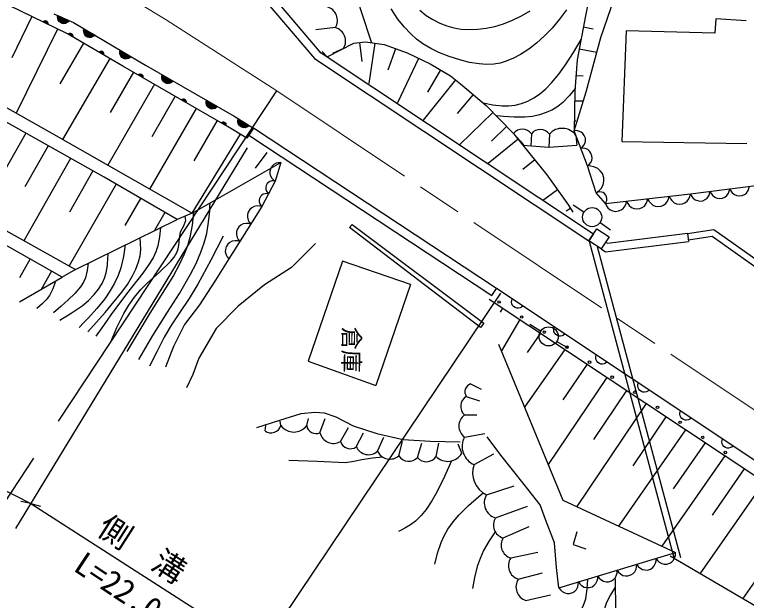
# Model space of a CAD drawing. Units: millimetres, scale not verified. Extents: x 40000 to 680000, y 20000 to 380000.
# Drawn here: x 471423 to 528550, y 245506 to 291242 of the extents above; entities that cross this region are included whole.
import ezdxf
from ezdxf.enums import TextEntityAlignment as Align

# ---------------------------------------------------------------- set-up
doc = ezdxf.new("R2010")
doc.units = ezdxf.units.MM
doc.header["$LTSCALE"] = 1000
doc.linetypes.add('CHAIN', pattern=[18.5, 12, -1.5, 3.5, -1.5])
doc.layers.add('M-BGD', color=7, linetype='Continuous', lineweight=25)
doc.layers.add('M-BMK', color=2, linetype='CHAIN', lineweight=13)
doc.styles.add('ＭＳ ゴシック', font='')
doc.styles.get('ＭＳ ゴシック').set_extended_font_data('MS Gothic')

# ---------------------------------------------------------------- blocks, each defined once
blk = doc.blocks.new('BUHIN5')
at = {"color": 7, "linetype": 'Continuous', "lineweight": 25}
blk.add_lwpolyline([(418, 606), (247, 656), (79, 665), (-136, 639), (-300, 556), (-444, 445), (-573, 257), (-626, 83), (-645, -100), (-594, -310), (-524, -461), (-418, -606)], dxfattribs=at)
blk = doc.blocks.new('BUHIN17')
at = {"color": 7, "linetype": 'Continuous', "lineweight": 25}
blk.add_lwpolyline([(551, -628), (654, -454), (711, -271), (741, -27), (695, 177), (613, 366), (442, 560), (265, 667), (69, 739), (-177, 740), (-363, 704), (-551, 628)], dxfattribs=at)
blk = doc.blocks.new('BUHIN18')
at = {"color": 7, "linetype": 'Continuous', "lineweight": 25}
blk.add_lwpolyline([(521, -572), (614, -410), (663, -239), (687, -13), (641, 175), (561, 349), (400, 526), (235, 622), (51, 685), (-176, 682), (-348, 646), (-521, 572)], dxfattribs=at)
blk = doc.blocks.new('BUHIN66')
at = {"color": 7, "linetype": 'Continuous', "lineweight": 25}
blk.add_lwpolyline([(-559, -70), (-501, -194), (-420, -294), (-296, -404), (-164, -455), (-28, -481), (146, -459), (272, -400), (387, -318), (480, -181), (531, -64), (559, 70)], dxfattribs=at)
blk = doc.blocks.new('BUHIN67')
at = {"color": 7, "linetype": 'Continuous', "lineweight": 25}
blk.add_lwpolyline([(-805, -35), (-736, -218), (-633, -370), (-468, -541), (-287, -629), (-95, -681), (154, -670), (341, -602), (514, -497), (663, -313), (748, -152), (805, 35)], dxfattribs=at)
blk = doc.blocks.new('BUHIN70')
at = {"color": 7, "linetype": 'Continuous', "lineweight": 25}
blk.add_lwpolyline([(622, -491), (688, -311), (709, -131), (696, 102), (618, 285), (509, 446), (316, 599), (133, 667), (-63, 701), (-292, 659), (-459, 594), (-622, 491)], dxfattribs=at)
blk = doc.blocks.new('BUHIN71')
at = {"color": 7, "linetype": 'Continuous', "lineweight": 25}
blk.add_circle((0, 0), 746, dxfattribs=at)
blk = doc.blocks.new('BUHIN103')
at = {"color": 7, "linetype": 'Continuous', "lineweight": 25}
for p, q in [((21, 479), (104, -468)), ((164, -437), (85, 459)), ((151, 427), (223, -392)), ((281, -342), (217, 383)), ((285, 329), (338, -274)), ((390, -152), (357, 220))]:
    blk.add_line(p, q, dxfattribs=at)
blk.add_lwpolyline([(-44, 498), (74, 468), (176, 420), (295, 332), (364, 228), (412, 114), (425, -40), (398, -161), (348, -276), (247, -382), (155, -451), (44, -498)], close=True, dxfattribs=at)
blk = doc.blocks.new('BUHIN107')
at = {"color": 7, "linetype": 'Continuous', "lineweight": 25}
for p, q in [((-160, 50), (-137, -97)), ((-105, -139), (-142, 100)), ((-121, 129), (-76, -159)), ((-49, -175), (-99, 150)), ((-77, 170), (-22, -186)), ((5, -192), (-54, 184))]:
    blk.add_line(p, q, dxfattribs=at)
blk.add_lwpolyline([(31, -198), (-17, -189), (-59, -172), (-109, -141), (-139, -101), (-161, -57), (-171, 5), (-163, 53), (-146, 101), (-109, 146), (-74, 176), (-31, 198)], close=True, dxfattribs=at)
blk = doc.blocks.new('BUHIN108')
at = {"color": 7, "linetype": 'Continuous', "lineweight": 25}
for p, q in [((-155, 62), (-143, -87)), ((-115, -131), (-134, 111)), ((-111, 137), (-88, -153)), ((-61, -171), (-88, 157)), ((-64, 175), (-35, -183)), ((-10, -191), (-40, 187))]:
    blk.add_line(p, q, dxfattribs=at)
blk.add_lwpolyline([(16, -199), (-31, -187), (-72, -167), (-119, -132), (-146, -90), (-165, -44), (-170, 17), (-159, 65), (-138, 111), (-98, 154), (-61, 181), (-16, 199)], close=True, dxfattribs=at)
blk = doc.blocks.new('BUHIN109')
at = {"color": 7, "linetype": 'Continuous', "lineweight": 25}
for p, q in [((-156, 61), (-143, -88)), ((-114, -131), (-135, 110)), ((-112, 137), (-87, -153)), ((-61, -171), (-89, 157)), ((-65, 175), (-34, -184)), ((-9, -191), (-41, 187))]:
    blk.add_line(p, q, dxfattribs=at)
blk.add_lwpolyline([(17, -199), (-30, -187), (-71, -168), (-118, -133), (-146, -91), (-165, -45), (-170, 17), (-159, 65), (-139, 111), (-98, 153), (-62, 180), (-17, 199)], close=True, dxfattribs=at)
blk = doc.blocks.new('BUHIN112')
at = {"color": 7, "linetype": 'Continuous', "lineweight": 25}
blk.add_lwpolyline([(-663, -500), (313, -163), (31, 830)], dxfattribs=at)
blk = doc.blocks.new('BUHIN140')
at = {"color": 7, "linetype": 'Continuous', "lineweight": 25}
blk.add_lwpolyline([(-11, 500), (105, 462), (204, 405), (316, 312), (378, 203), (416, 87), (419, -68), (387, -187), (329, -298), (221, -398), (125, -460), (11, -500)], dxfattribs=at)

msp = doc.modelspace()

# ---------------------------------------------------------------- linework, layer by layer
at = {"layer": 'M-BGD'}
for p, q in [((516688, 294604), (515979, 291140)), ((517179, 289460), (518734, 294031)), ((475541, 289751), (469775, 292562)), ((491407, 292862), (495341, 288240)), ((490912, 292441), (494846, 287819)), ((472776, 291087), (471192, 287863)), ((474475, 291310), (476007, 290634)), ((474778, 291039), (475602, 290676)), ((475650, 290723), (474781, 291107)), ((475542, 290634), (474790, 290966)), ((474806, 290891), (475471, 290597)), ((475391, 290564), (474838, 290808)), ((515979, 291140), (515351, 287703)), ((526154, 290906), (526099, 289788)), ((528527, 290770), (526154, 290906)), ((474920, 290704), (475261, 290553)), ((476007, 290634), (478528, 289146)), ((496461, 290226), (494940, 290046)), ((515822, 290280), (516592, 290140)), ((474777, 290105), (471554, 283545)), ((479881, 287219), (475541, 289751)), ((476816, 290011), (477591, 289554)), ((477527, 289519), (476819, 289937)), ((477645, 289595), (476826, 290078)), ((476826, 289860), (477452, 289491)), ((477369, 289467), (476848, 289775)), ((476917, 289661), (477238, 289472)), ((519170, 289979), (518816, 281331)), ((526099, 289788), (519170, 289979)), ((478528, 289146), (481638, 287286)), ((497894, 289018), (498826, 289119)), ((498360, 289069), (498522, 287584)), ((498826, 289119), (500265, 288899)), ((516033, 285205), (517179, 289460)), ((476803, 289015), (474953, 285844)), ((495835, 287940), (497894, 289018)), ((497102, 288603), (496237, 288218)), ((499546, 289009), (499063, 285854)), ((500265, 288899), (502060, 288256)), ((501163, 288578), (500567, 286915)), ((515508, 288562), (516870, 288313)), ((479633, 288340), (480405, 287878)), ((480341, 287843), (479635, 288266)), ((479642, 288189), (480266, 287815)), ((480459, 287919), (479643, 288406)), ((480182, 287793), (479663, 288103)), ((479732, 287989), (480052, 287798)), ((495206, 288360), (516622, 274116)), ((495427, 288374), (495835, 287940)), ((502060, 288256), (503872, 287392)), ((478855, 287818), (475171, 281503)), ((494846, 287819), (516262, 273575)), ((502966, 287824), (501312, 284354)), ((503872, 287392), (505464, 286461)), ((515351, 287703), (515160, 285302)), ((488045, 282507), (479881, 287219)), ((481638, 287286), (488554, 283313)), ((504668, 286926), (503655, 285195)), ((480697, 286748), (478874, 283589)), ((505464, 286461), (506226, 285851)), ((515256, 286502), (515807, 286458)), ((467171, 286010), (474273, 282016)), ((482330, 285806), (478688, 279495)), ((505845, 286156), (503325, 283006)), ((506226, 285851), (508231, 284159)), ((478403, 278539), (466169, 285452)), ((474838, 259494), (491897, 285299)), ((515160, 285302), (515104, 282179)), ((515104, 282179), (516033, 285205)), ((483963, 284863), (482144, 281712)), ((507229, 285005), (505985, 283531)), ((515146, 284521), (515820, 284509)), ((508231, 284159), (510368, 281957)), ((485596, 283921), (481962, 277626)), ((508765, 283609), (506176, 281096)), ((487228, 282978), (485414, 279835)), ((488554, 283313), (490077, 282385)), ((488866, 282976), (489635, 282508)), ((489570, 282474), (488868, 282902)), ((488874, 282825), (489495, 282447)), ((489689, 282549), (488877, 283043)), ((515118, 282960), (515230, 282958)), ((489547, 281584), (488045, 282507)), ((489411, 282425), (488895, 282739)), ((488963, 282625), (489281, 282431)), ((490077, 282385), (489547, 281584)), ((509035, 269845), (490077, 282385)), ((509833, 282508), (508656, 281365)), ((472286, 281996), (468637, 275537)), ((474273, 282016), (485286, 275728)), ((489037, 281897), (485256, 275745)), ((489719, 281843), (508677, 269303)), ((510368, 281957), (511096, 281060)), ((510368, 281957), (511186, 281088)), ((511769, 281936), (511716, 280988)), ((513171, 281915), (513138, 280889)), ((516135, 279423), (515104, 282179)), ((515241, 281810), (515321, 281055)), ((510732, 281509), (508387, 279606)), ((518816, 281331), (528581, 281168)), ((489565, 280836), (471496, 251123)), ((474034, 281008), (472212, 277785)), ((511096, 281060), (512978, 278737)), ((511096, 281060), (513138, 280889)), ((513138, 280889), (515321, 281055)), ((475782, 280021), (472145, 273584)), ((491114, 280486), (490204, 279254)), ((485286, 275728), (492199, 279685)), ((492199, 279685), (491776, 278247)), ((512037, 279899), (511105, 279143)), ((516828, 277324), (516135, 279423)), ((477530, 279033), (475714, 275820)), ((484108, 275253), (478403, 278539)), ((491776, 278247), (490727, 276250)), ((512978, 278737), (514654, 276367)), ((524183, 277243), (531858, 278243)), ((479354, 277992), (475681, 271615)), ((475144, 270740), (463404, 277374)), ((513816, 277552), (512630, 276713)), ((517541, 276499), (516828, 277324)), ((517541, 276499), (524183, 277243)), ((481256, 276896), (480028, 274765)), ((490727, 276250), (488139, 272169)), ((514822, 276098), (514486, 275887)), ((514654, 276367), (514990, 275829)), ((515873, 275828), (515026, 276358)), ((468262, 275746), (476177, 271339)), ((483157, 275801), (482339, 274380)), ((485286, 275728), (484108, 275253)), ((476177, 271339), (484108, 275253)), ((497767, 274848), (497569, 274609)), ((497767, 274848), (508063, 267148)), ((517125, 275002), (517945, 274431)), ((502980, 270472), (497569, 274609)), ((516262, 273575), (516885, 274520)), ((516885, 274520), (517827, 273898)), ((523966, 274148), (526018, 274462)), ((526018, 274462), (532597, 269777)), ((516622, 274116), (516262, 273575)), ((517827, 273898), (517204, 272954)), ((517699, 273403), (523965, 274170)), ((523965, 274170), (524044, 273525)), ((524042, 273653), (525893, 273937)), ((525893, 273937), (532307, 269370)), ((494921, 273374), (493035, 271487)), ((517204, 272954), (516262, 273575)), ((516287, 273559), (522913, 248740)), ((516914, 273145), (523402, 248846)), ((517539, 273500), (517699, 273403)), ((517554, 272731), (524044, 273525)), ((517202, 272944), (517554, 272731)), ((472628, 272161), (471801, 270698)), ((488139, 272169), (487108, 270515)), ((497021, 271989), (494335, 264193)), ((502325, 270162), (497021, 271989)), ((493035, 271487), (490932, 270140)), ((474305, 271214), (473498, 269786)), ((476177, 271339), (475144, 270740)), ((471810, 268806), (475144, 270740)), ((487108, 270515), (485866, 268585)), ((507794, 266807), (502980, 270472)), ((490932, 270140), (488884, 268469)), ((502325, 270162), (499611, 262284)), ((508677, 269303), (509035, 269845)), ((541875, 247998), (509035, 269845)), ((509344, 269492), (490075, 240800)), ((485866, 268585), (484676, 267052)), ((541320, 247167), (508483, 269011)), ((488884, 268469), (487159, 266744)), ((509521, 268321), (509342, 268018)), ((510866, 267426), (509424, 264996)), ((484676, 267052), (483830, 265334)), ((508063, 267148), (507794, 266807)), ((512479, 266517), (511633, 267049)), ((487159, 266744), (485811, 264426)), ((512472, 266358), (511425, 264866)), ((513757, 265732), (514614, 265218)), ((483830, 265334), (483196, 263721)), ((509211, 265515), (514223, 253329)), ((514381, 265088), (511233, 260598)), ((450714, 264105), (472685, 253079)), ((485811, 264426), (485326, 263132)), ((494335, 264193), (499611, 262284)), ((516109, 263938), (514232, 261152)), ((485326, 263132), (484841, 262108)), ((517648, 262914), (513074, 256124)), ((507024, 262403), (507854, 261988)), ((519188, 261890), (516610, 258064)), ((506678, 261435), (507716, 261089)), ((520727, 260866), (515309, 252824)), ((492120, 259588), (493793, 260086)), ((493793, 260086), (494867, 260210)), ((494867, 260210), (495580, 260153)), ((495580, 260153), (496495, 259837)), ((506539, 259982), (507508, 259982)), ((490334, 259000), (492120, 259588)), ((492217, 259152), (492148, 259498)), ((494224, 259152), (494362, 259705)), ((495262, 258598), (495677, 259705)), ((496495, 259837), (497852, 259133)), ((522267, 259842), (519688, 256014)), ((490972, 258736), (491041, 259152)), ((496853, 257906), (497476, 259013)), ((497852, 259133), (499707, 258537)), ((523799, 258823), (518570, 251307)), ((498098, 257491), (498652, 258598)), ((499707, 258537), (501769, 258074)), ((499759, 257145), (500243, 258252)), ((506539, 258252), (508131, 258529)), ((509387, 256849), (508303, 258288)), ((501419, 256799), (501696, 257906)), ((501769, 258074), (503867, 257941)), ((502872, 256661), (503218, 257768)), ((503867, 257941), (506207, 257897)), ((504325, 256730), (504533, 257768)), ((506332, 257007), (506055, 257699)), ((525329, 257805), (522829, 254212)), ((467531, 248441), (472934, 256614)), ((507300, 256107), (508823, 256938)), ((511202, 254565), (509387, 256849)), ((526859, 256787), (521952, 249734)), ((528389, 255769), (525872, 252152)), ((508269, 253755), (510414, 254447)), ((512463, 252969), (511202, 254565)), ((529919, 254751), (524928, 247578)), ((472685, 253079), (471918, 253223)), ((472685, 253079), (473433, 252855)), ((472685, 253079), (490593, 241571)), ((514223, 253329), (523021, 249237)), ((508961, 251956), (511452, 252855)), ((512877, 251823), (512463, 252969)), ((533125, 252619), (528275, 245648)), ((513567, 249990), (512877, 251823)), ((509559, 250386), (511590, 251264)), ((513725, 248078), (513567, 249990)), ((510158, 248816), (512282, 249258)), ((513922, 246482), (523021, 249237)), ((522596, 248989), (529396, 245002)), ((513922, 246482), (513725, 248078)), ((510747, 247161), (512628, 247666)), ((518297, 247184), (518342, 244667)), ((511337, 245506), (513251, 245936))]:
    msp.add_line(p, q, dxfattribs=at)
for points in [[(493130, 312122), (493803, 308659), (494535, 305209), (495110, 302820), (495744, 300444), (496699, 297160), (497712, 293894), (498486, 291476), (499272, 289051)], [(514502, 291616), (513965, 290883), (513380, 290185), (512803, 289585), (512174, 289020), (511565, 288548), (510917, 288123), (510372, 287831), (509807, 287597), (509320, 287455), (508823, 287373), (508261, 287351), (507694, 287390), (506935, 287517), (506179, 287705), (505349, 287967), (504540, 288285), (503904, 288597), (503302, 288958), (502809, 289323), (502342, 289744), (501823, 290299), (501348, 290896), (500807, 291688)], [(503060, 291581), (503562, 291184), (504075, 290853), (504626, 290570), (505154, 290363), (505705, 290211), (506297, 290115), (506898, 290079), (507564, 290102), (508240, 290186), (508918, 290328), (509591, 290531), (510296, 290806), (510983, 291140), (511668, 291541)], [(508010, 284346), (508748, 284199), (509491, 284112), (509991, 284117), (510501, 284183), (511001, 284308), (511491, 284494), (511961, 284740), (512399, 285037), (512882, 285446), (513334, 285909), (513902, 286597), (514423, 287323), (515047, 288297), (515642, 289296)], [(515174, 285473), (514712, 284902), (514210, 284376), (513829, 284071), (513411, 283814), (512927, 283590), (512410, 283418), (511843, 283298), (511261, 283236), (510433, 283227), (509590, 283280), (509318, 283304), (509036, 283330)], [(492199, 279685), (492017, 279679), (491852, 279634), (491652, 279541), (491519, 279408), (491416, 279255), (491350, 279032), (491355, 278847), (491394, 278663), (491511, 278477), (491627, 278353), (491776, 278247)], [(516828, 277324), (517044, 277482), (517207, 277676), (517370, 277957), (517420, 278229), (517417, 278502), (517310, 278827), (517149, 279048), (516947, 279237), (516648, 279366), (516404, 279419), (516135, 279423)], [(517541, 276499), (517609, 276612), (517647, 276730), (517668, 276889), (517639, 277023), (517586, 277146), (517476, 277274), (517361, 277344), (517233, 277392), (517073, 277395), (516952, 277372), (516828, 277324)], [(481113, 264322), (482212, 266188), (483361, 268021), (484287, 269477), (485161, 270966), (485592, 271813), (485969, 272686), (486222, 273413), (486416, 274155), (486563, 275039), (486651, 275935), (486673, 276235), (486694, 276535)], [(478925, 265690), (479411, 266811), (479950, 267903), (480342, 268564), (480786, 269193), (481266, 269769), (481790, 270304), (482713, 271112), (483603, 271973), (483874, 272305), (484096, 272673), (484202, 272949), (484252, 273250), (484282, 273764), (484372, 274272), (484605, 274709), (484777, 275162), (484772, 275329), (484747, 275511)], [(485384, 275784), (485271, 274799), (485099, 273830), (484916, 273178), (484671, 272533), (484274, 271699), (483820, 270884), (481980, 267925), (480187, 264944)], [(482806, 274611), (482736, 273886), (482606, 273181), (482452, 272714), (482238, 272259), (481860, 271645), (481421, 271048), (480157, 269444), (478943, 267806), (478356, 266973), (477767, 266128)], [(477149, 266462), (478493, 267994), (479790, 269563), (480233, 270177), (480633, 270835), (480894, 271372), (481098, 271931), (481213, 272409), (481266, 272893), (481258, 273359), (481215, 273826)], [(487703, 273949), (486746, 272061), (485735, 270200), (485045, 269064), (484300, 267954), (483678, 267015), (483108, 266045), (482521, 264922), (481963, 263782)], [(480060, 273255), (479912, 272357), (479705, 271466), (479495, 270864), (479229, 270282), (478866, 269646), (478453, 269044), (477844, 268290), (477190, 267575), (476827, 267201), (476454, 266823)], [(474961, 267389), (475839, 267925), (476692, 268516), (477183, 268926), (477640, 269386), (477972, 269797), (478258, 270247), (478447, 270652), (478579, 271076), (478674, 271664), (478710, 272278), (478714, 272430), (478718, 272593)], [(477169, 271829), (477089, 271258), (476949, 270701), (476788, 270343), (476568, 270000), (476112, 269469), (475607, 268973), (475035, 268459), (474447, 267955)], [(474598, 270362), (474396, 269824), (474142, 269320), (473884, 268976), (473569, 268659), (473365, 268479), (473157, 268303)], [(500177, 256684), (499353, 256617), (498538, 256489), (497901, 256338), (497245, 256245), (495039, 256349), (492840, 256417)], [(505528, 256398), (504991, 255172), (504396, 253962), (503995, 253269), (503543, 252608), (503156, 252136), (502719, 251699), (502325, 251397), (501896, 251144), (501646, 251016), (501394, 250893)], [(504232, 248340), (504445, 249188), (504717, 250023), (504953, 250549), (505249, 251057), (505665, 251633), (506127, 252173), (506868, 252912), (507658, 253615), (507824, 253758), (507999, 253908)], [(508945, 250862), (508463, 250147), (508029, 249396), (507760, 248785), (507543, 248142), (507334, 247290), (507176, 246430)], [(515062, 241141), (514952, 241801), (514904, 242453), (514937, 242883), (515032, 243305), (515251, 243909), (515534, 244508), (515809, 245062), (516022, 245628), (516122, 246394), (516177, 247165)], [(518309, 246524), (517943, 245948), (517634, 245346), (517498, 244949), (517421, 244535), (517392, 243928), (517424, 243297), (517509, 242233), (517532, 241188), (517469, 240418), (517345, 239650), (517331, 239571), (517317, 239493)]]:
    msp.add_lwpolyline(points, dxfattribs=at)
for points in [[(475698, 290770), (475615, 290681), (475523, 290615), (475389, 290554), (475265, 290543), (475142, 290556), (475000, 290619), (474908, 290701), (474831, 290800), (474787, 290940), (474771, 291054), (474783, 291174)], [(477698, 289636), (477605, 289557), (477506, 289503), (477366, 289457), (477241, 289462), (477121, 289489), (476987, 289568), (476905, 289660), (476841, 289767), (476813, 289912), (476811, 290026), (476837, 290144)], [(480512, 287959), (480419, 287881), (480319, 287827), (480179, 287783), (480054, 287788), (479934, 287816), (479801, 287895), (479719, 287988), (479656, 288096), (479629, 288240), (479627, 288355), (479654, 288473)], [(489743, 282589), (489649, 282512), (489549, 282458), (489408, 282415), (489283, 282421), (489163, 282450), (489031, 282531), (488950, 282624), (488887, 282732), (488861, 282877), (488861, 282991), (488889, 283109)]]:
    msp.add_lwpolyline(points, close=True, dxfattribs=at)
for centre in [(509244, 268805), (511010, 267630), (512777, 266455), (514543, 265280), (516309, 264105), (518075, 262931), (519841, 261756), (521608, 260581), (523374, 259406), (525140, 258231), (526906, 257056)]:
    msp.add_circle(centre, 99.5, dxfattribs=at)
for centre, radius, start, end in [((495532, 290797), 1091, 328.4221, 74.6824), ((496173, 289174), 1091, 328.4221, 74.6824), ((511061, 281421), 876, 35.9945, 142.2546), ((512462, 281400), 876, 35.9945, 142.2546), ((514165, 281039), 1325, 35.6278, 138.6092), ((507214, 261789), 643, 107.2161, 213.4763), ((507154, 260656), 912, 121.4296, 227.6898), ((507188, 259117), 1081, 126.8699, 233.1301), ((491439, 259411), 820, 235.3048, 341.5651), ((493220, 259908), 1257, 217.03, 322.97), ((494950, 259264), 735, 188.7974, 295.0576), ((496316, 258849), 1084, 193.3713, 299.6315), ((507905, 257529), 1545, 152.1073, 246.9659), ((497631, 258166), 820, 198.4349, 304.6951), ((499058, 257941), 1060, 205.1016, 311.3618), ((500719, 257595), 1060, 205.1016, 311.3618), ((502198, 257275), 912, 211.4296, 317.6898), ((503573, 257240), 909, 219.5962, 325.8564), ((505222, 257637), 1276, 225.3131, 330.3936), ((509050, 255452), 1868, 159.4733, 245.287), ((509290, 253115), 1205, 147.9074, 254.1676), ((509849, 251395), 1050, 147.7341, 253.9943), ((510447, 249825), 1050, 147.7341, 253.9943), ((511073, 248210), 1098, 146.474, 252.7342), ((511663, 246555), 1098, 146.474, 252.7342)]:
    msp.add_arc(centre, radius, start, end, dxfattribs=at)
at = {"layer": 'M-BMK'}
for p, q in [((479094, 293379), (483263, 290825)), ((483263, 290825), (491897, 285299)), ((491897, 285299), (543730, 250635))]:
    msp.add_line(p, q, dxfattribs=at)

# ---------------------------------------------------------------- block references
at = {"layer": 'M-BGD', "rotation": 235.10674}
for name, p in [('BUHIN107', (473822, 290589)), ('BUHIN108', (475777, 289613)), ('BUHIN108', (478183, 288210)), ('BUHIN109', (481249, 286430)), ('BUHIN103', (483367, 286293)), ('BUHIN109', (484624, 284482)), ('BUHIN103', (486825, 284306)), ('BUHIN109', (487732, 282688)), ('BUHIN5', (515361, 281490)), ('BUHIN5', (515877, 280112)), ('BUHIN66', (491513, 277748)), ('BUHIN18', (526486, 277543)), ('BUHIN18', (528021, 277743)), ('BUHIN17', (521692, 276964)), ('BUHIN17', (523353, 277150)), ('BUHIN18', (524951, 277343)), ('BUHIN66', (490989, 276749)), ('BUHIN17', (518371, 276592)), ('BUHIN17', (520032, 276778)), ('BUHIN67', (490295, 275570)), ('BUHIN71', (516509, 275431)), ('BUHIN67', (489433, 274210)), ('BUHIN67', (488571, 272849)), ('BUHIN140', (510677, 268753)), ('BUHIN71', (513114, 266118)), ('BUHIN140', (513961, 266568)), ('BUHIN140', (517245, 264383)), ('BUHIN140', (520529, 262199)), ('BUHIN140', (523813, 260014)), ('BUHIN140', (527097, 257829)), ('BUHIN112', (515347, 250023)), ('BUHIN70', (522263, 249007)), ('BUHIN70', (520746, 248548)), ('BUHIN70', (519229, 248089)), ('BUHIN70', (516196, 247171)), ('BUHIN70', (517713, 247630)), ('BUHIN70', (514680, 246712))]:
    msp.add_blockref(name, p, dxfattribs=at)

# ---------------------------------------------------------------- texts
at = {"layer": 'M-BGD', "style": 'ＭＳ ゴシック'}
for s, height, rotation, p in [('倉庫', 1320, 269.5, (496676, 266882)), ('側\u3000溝', 1833, 327.4, (477444, 250297)), ('L=22.0', 1833, 326.5, (475606, 247425))]:
    msp.add_text(s, height=height, rotation=rotation, dxfattribs=at).set_placement(p, align=Align.BOTTOM_LEFT)

doc.saveas('drawing.dxf')
